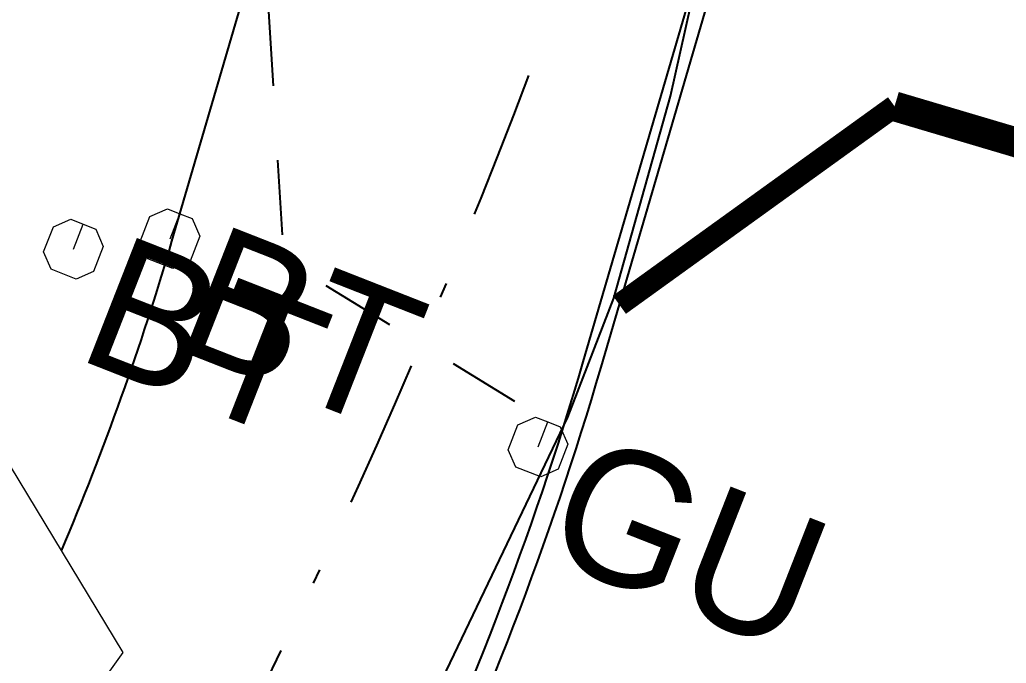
# Model space of a CAD drawing. Extents: x 421500 to 422711, y 436000 to 437000.
# Drawn here: x 421938.86 to 421945.48, y 436508.03 to 436512.34 of the extents above; entities that cross this region are included whole.
import ezdxf
from ezdxf.enums import TextEntityAlignment as Align

# ---------------------------------------------------------------- set-up
doc = ezdxf.new("R2010")
doc.units = 0
for name, pattern in [('1001', [2, 1, 0, 1]), ('10041', [9, 6, -3]), ('1009', [0.9, 0.6, -0.3]), ('716709-ExBase$0$BLIP', [1, 0.5, -0.5]), ('XREF UTC_716709_AJB_1b$0$DASHDOT1', [2, 1, -0.5, 0, -0.5])]:
    doc.linetypes.add(name, pattern=pattern)
doc.layers.get('0').update_dxf_attribs({"color": 210})
doc.layers.add('716709-ExBase$0$LCCPoint Features', color=8, linetype='Continuous', lineweight=0)
doc.layers.add('716709-ExBase$0$LCCWalls', color=4, linetype='Continuous', lineweight=0)
for name, color, linetype in [('716709-ExBase$0$XC-LCCCarriageway', 251, 'Continuous'), ('716709-ExBase$0$XC-LCCVerges', 251, '716709-ExBase$0$BLIP'), ('Lines', 1, 'Continuous'), ('Pr-Edging', 7, 'Continuous'), ('Pr-Kerb', 2, 'Continuous'), ('Pr-KerbEdge', 8, 'Continuous'), ('XREF UTC_716709_AJB_1b$0$du-UTCDUCT-F1', 42, 'XREF UTC_716709_AJB_1b$0$DASHDOT1')]:
    doc.layers.add(name, color=color, linetype=linetype)
doc.styles.add('716709-ExBase$0$Style-WORKING', font='WORKING.shx')

# ---------------------------------------------------------------- blocks, each defined once
blk = doc.blocks.new('716709-ExBase$0$MSL1')
at = {"color": 0, "linetype": 'ByBlock', "lineweight": -2, "flags": 128}
blk.add_lwpolyline([(0, 0), (0, 1), (0.5, 1), (1, 0.5), (1, -0.5), (0.5, -1), (-0.5, -1), (-1, -0.5), (-1, 0.5), (-0.5, 1), (0, 1)], dxfattribs=at)

msp = doc.modelspace()

# ---------------------------------------------------------------- linework, layer by layer
at = {"layer": '716709-ExBase$0$LCCWalls', "flags": 128}
msp.add_lwpolyline([(421931.6135, 436496.8565), (421936.0291, 436503.1724), (421939.5569, 436508.0974), (421934.8258, 436515.9175), (421929.993, 436523.8881), (421925.4889, 436531.2494), (421919.8475, 436540.209), (421915.5441, 436542.6108), (421910.9577, 436545.1149)], dxfattribs=at)
msp.add_lwpolyline([(421931.6135, 436496.8565), (421936.0291, 436503.1724), (421939.5569, 436508.0974), (421934.8258, 436515.9175), (421929.993, 436523.8881), (421925.4889, 436531.2494), (421919.8475, 436540.209), (421915.5441, 436542.6108), (421910.9577, 436545.1149)], dxfattribs=at)
at = {"layer": '716709-ExBase$0$XC-LCCCarriageway', "flags": 128}
msp.add_lwpolyline([(421931.2381, 436495.8242), (421932.6031, 436495.7279), (421933.9399, 436496.0205), (421935.3267, 436496.8259), (421936.371, 436498.043), (421938.6473, 436501.5569), (421942.5414, 436509.6749), (421942.8495, 436510.4724), (421943.2279, 436511.8277), (421943.4353, 436512.7488), (421943.7826, 436515.2672), (421943.8019, 436517.8094), (421943.0554, 436521.8318), (421941.5852, 436525.6496), (421939.1184, 436529.7173), (421936.1579, 436533.4411)], dxfattribs=at)
msp.add_lwpolyline([(421931.2381, 436495.8242), (421932.6031, 436495.7279), (421933.9399, 436496.0205), (421935.3267, 436496.8259), (421936.371, 436498.043), (421938.6473, 436501.5569), (421942.5414, 436509.6749), (421942.8495, 436510.4724), (421943.2279, 436511.8277), (421943.4353, 436512.7488), (421943.7826, 436515.2672), (421943.8019, 436517.8094), (421943.0554, 436521.8318), (421941.5852, 436525.6496), (421939.1184, 436529.7173), (421936.1579, 436533.4411)], dxfattribs=at)
at = {"layer": '716709-ExBase$0$XC-LCCVerges', "flags": 128}
msp.add_lwpolyline([(421920.9414, 436538.6276), (421923.8761, 436538.0016), (421927.3996, 436535.9118), (421930.1575, 436533.8142), (421932.4479, 436531.3658), (421936.877, 436523.9934), (421940.1865, 436518.1828), (421940.6329, 436510.733), (421942.1832, 436509.783)], dxfattribs=at)
msp.add_lwpolyline([(421920.9414, 436538.6276), (421923.8761, 436538.0016), (421927.3996, 436535.9118), (421930.1575, 436533.8142), (421932.4479, 436531.3658), (421936.877, 436523.9934), (421940.1865, 436518.1828), (421940.6329, 436510.733), (421942.1832, 436509.783)], dxfattribs=at)
at = {"layer": 'Lines', "linetype": '1001', "const_width": 0.2, "flags": 128}
msp.add_lwpolyline([(421944.732, 436511.759), (421951.0208, 436509.8943)], dxfattribs=at)
at = {"layer": 'Lines', "linetype": '1009', "const_width": 0.15, "flags": 128}
msp.add_lwpolyline([(421942.8862, 436510.4286), (421944.732, 436511.759)], dxfattribs=at)
at = {"layer": 'Lines', "linetype": '10041', "const_width": 0.1, "flags": 128}
msp.add_lwpolyline([(421929.021, 436482.5387), (421942.4909, 436501.4988, 0.057818), (421947.6501, 436510.8938)], format="xyb", dxfattribs=at)
at = {"layer": 'Pr-Edging', "flags": 128}
msp.add_lwpolyline([(421939.1443, 436508.7794, 0.029013), (421939.8849, 436510.8544), (421941.6525, 436516.8908), (421941.2207, 436517.0173), (421941.4778, 436517.8954), (421941.9096, 436517.769), (421942.1107, 436518.4556, 0.348047), (421937.9134, 436528.8133), (421920.9734, 436538.4208)], format="xyb", dxfattribs=at)
at = {"layer": 'Pr-Kerb', "flags": 128}
msp.add_lwpolyline([(421930.8862, 436496.0741, 0.3966), (421934.9182, 436496.8829), (421939.5853, 436503.4523, 0.083402), (421942.764, 436510.0113), (421944.9898, 436517.6125, 0.348047), (421939.3934, 436531.4229), (421913.7423, 436545.9709)], format="xyb", dxfattribs=at)
at = {"layer": 'Pr-KerbEdge', "flags": 128}
for points in [[(421930.9523, 436496.1802, 0.3966), (421934.8163, 436496.9553), (421939.4834, 436503.5247, 0.083402), (421942.6441, 436510.0464), (421944.8699, 436517.6477, 0.348047), (421939.3317, 436531.3141), (421913.6807, 436545.8621)], [(421945.446, 436499.3994), (421945.446, 436499.3994, 0.084233), (421952.7347, 436514.5025, 0.084233)]]:
    msp.add_lwpolyline(points, format="xyb", dxfattribs=at)
at = {"layer": 'XREF UTC_716709_AJB_1b$0$du-UTCDUCT-F1', "flags": 128}
msp.add_lwpolyline([(421932.9948, 436496.9058, 0.034062), (421936.9656, 436501.8672, 0.034062), (421940.226, 436507.3218, 0.025683), (421942.1777, 436511.7004, 0.025683), (421943.6701, 436516.256)], format="xyb", dxfattribs=at)

# ---------------------------------------------------------------- block references
at = {"layer": '716709-ExBase$0$LCCPoint Features', "xscale": 0.18, "yscale": 0.18, "zscale": 0.18, "rotation": 338.5807557840462}
for p in [(421939.8719, 436510.8713), (421939.8719, 436510.8713), (421939.2239, 436510.8018), (421939.2239, 436510.8018), (421942.3404, 436509.4752), (421942.3404, 436509.4752)]:
    msp.add_blockref('716709-ExBase$0$MSL1', p, dxfattribs=at)

# ---------------------------------------------------------------- texts
at = {"layer": '716709-ExBase$0$LCCPoint Features', "style": '716709-ExBase$0$Style-WORKING'}
for s, p in [('BT', (421940.2054, 436510.9822)), ('BT', (421940.2054, 436510.9822)), ('BT', (421939.5574, 436510.9126)), ('BT', (421939.5574, 436510.9126)), ('GU', (421942.674, 436509.5861)), ('GU', (421942.674, 436509.5861))]:
    msp.add_text(s, height=0.9, rotation=338.58076, dxfattribs=at).set_placement(p, align=Align.TOP_LEFT)

doc.saveas('drawing.dxf')
